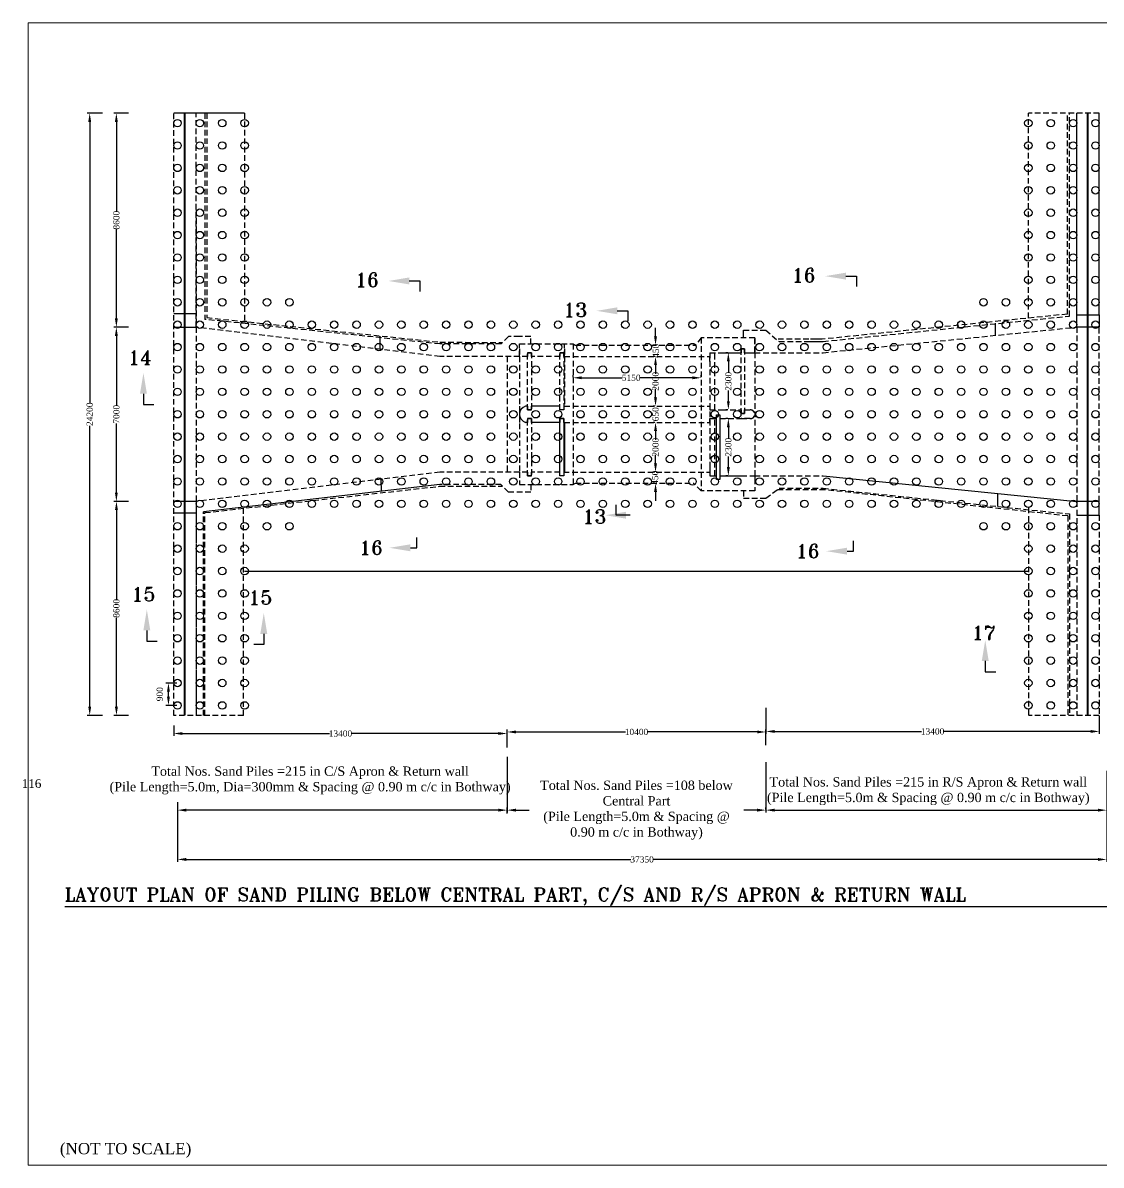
# Model space of a CAD drawing. Extents: x -545075 to 1728153, y -708141 to -305611.
# Drawn here: x 1185159 to 1228502, y -661961 to -616057 of the extents above; entities that cross this region are included whole.
import ezdxf

# ---------------------------------------------------------------- set-up
doc = ezdxf.new("R2010")
doc.units = 0
doc.header["$MEASUREMENT"] = 0
doc.linetypes.add('DASHED', pattern=[0.75, 0.5, -0.25])
doc.layers.get('0').update_dxf_attribs({"linetype": 'CONTINUOUS'})
doc.layers.get('DEFPOINTS').update_dxf_attribs({"linetype": 'CONTINUOUS'})
doc.layers.add('LINE', color=7, linetype='CONTINUOUS')
doc.layers.add('pile', color=217, linetype='CONTINUOUS')
doc.styles.add('BIG', font='ROMANT.SHX')
doc.styles.get("Standard").update_dxf_attribs({"font": 'times.ttf', "height": 250})
doc.dimstyles.new('3', dxfattribs={"dimtxt": 225, "dimasz": 350, "dimexe": 100, "dimexo": 25, "dimgap": 9, "dimtad": 0, "dimdec": 0, "dimzin": 0, "dimdsep": 46, "dimtxsty": 'Standard', "dimcen": 0, "dimclrt": 256, "dimadec": 0, "dimazin": 0, "dimtfac": 1, "dimtdec": 0, "dimtofl": 0, "dimtmove": 2, "dimatfit": 3, "dimfxl": 1, "dimtolj": 1, "dimtzin": 0, "dimarcsym": 0})

# ---------------------------------------------------------------- blocks, each defined once
blk = doc.blocks.new('*D789')
at = {"layer": 'DEFPOINTS', "color": 0, "linetype": 'ByBlock', "lineweight": -2}
for p in [(1210590, -629461), (1210590, -631461), (1210590, -631461)]:
    blk.add_point(p, dxfattribs=at)
at = {"layer": 'LINE', "color": 0, "linetype": 'ByBlock', "lineweight": -2}
for p, q in [((1210565, -629461), (1210490, -629461)), ((1210590, -629811), (1210590, -630094)), ((1210590, -631111), (1210590, -630829)), ((1210565, -631461), (1210490, -631461))]:
    blk.add_line(p, q, dxfattribs=at)
for points in [[(1210531, -629811), (1210648, -629811), (1210590, -629461)], [(1210531, -631111), (1210648, -631111), (1210590, -631461)]]:
    blk.add_solid(points, dxfattribs=at)
at = {"layer": 'LINE', "linetype": 'ByBlock', "lineweight": -2, "insert": (1210590, -630461), "char_height": 250, "attachment_point": 5, "rotation": 90}
blk.add_mtext('\\A1;2000', dxfattribs=at)
blk = doc.blocks.new('*D790')
at = {"layer": 'DEFPOINTS', "color": 0, "linetype": 'ByBlock', "lineweight": -2}
for p in [(1210590, -631461), (1210590, -632111), (1210590, -632111)]:
    blk.add_point(p, dxfattribs=at)
at = {"layer": 'LINE', "color": 0, "linetype": 'ByBlock', "lineweight": -2}
for p, q in [((1210590, -631111), (1210590, -630761)), ((1210565, -631461), (1210490, -631461)), ((1210565, -632111), (1210490, -632111)), ((1210590, -632461), (1210590, -632811))]:
    blk.add_line(p, q, dxfattribs=at)
for points in [[(1210531, -631111), (1210648, -631111), (1210590, -631461)], [(1210531, -632461), (1210648, -632461), (1210590, -632111)]]:
    blk.add_solid(points, dxfattribs=at)
at = {"layer": 'LINE', "linetype": 'ByBlock', "lineweight": -2, "insert": (1210590, -631786), "char_height": 250, "attachment_point": 5, "rotation": 90}
blk.add_mtext('\\A1;650', dxfattribs=at)
blk = doc.blocks.new('*D791')
at = {"layer": 'DEFPOINTS', "color": 0, "linetype": 'ByBlock', "lineweight": -2}
for p in [(1210590, -632111), (1210590, -634111), (1210590, -634111)]:
    blk.add_point(p, dxfattribs=at)
at = {"layer": 'LINE', "color": 0, "linetype": 'ByBlock', "lineweight": -2}
for p, q in [((1210565, -632111), (1210490, -632111)), ((1210590, -632461), (1210590, -632744)), ((1210590, -633761), (1210590, -633479)), ((1210565, -634111), (1210490, -634111))]:
    blk.add_line(p, q, dxfattribs=at)
for points in [[(1210531, -632461), (1210648, -632461), (1210590, -632111)], [(1210531, -633761), (1210648, -633761), (1210590, -634111)]]:
    blk.add_solid(points, dxfattribs=at)
at = {"layer": 'LINE', "linetype": 'ByBlock', "lineweight": -2, "insert": (1210590, -633111), "char_height": 250, "attachment_point": 5, "rotation": 90}
blk.add_mtext('\\A1;2000', dxfattribs=at)
blk = doc.blocks.new('*D792')
at = {"layer": 'DEFPOINTS', "color": 0, "linetype": 'ByBlock', "lineweight": -2}
for p in [(1210590, -634111), (1210590, -634561), (1210590, -634561)]:
    blk.add_point(p, dxfattribs=at)
at = {"layer": 'LINE', "color": 0, "linetype": 'ByBlock', "lineweight": -2}
for p, q in [((1210590, -633761), (1210590, -633411)), ((1210565, -634111), (1210490, -634111)), ((1210565, -634561), (1210490, -634561)), ((1210590, -634911), (1210590, -635261))]:
    blk.add_line(p, q, dxfattribs=at)
for points in [[(1210531, -633761), (1210648, -633761), (1210590, -634111)], [(1210531, -634911), (1210648, -634911), (1210590, -634561)]]:
    blk.add_solid(points, dxfattribs=at)
at = {"layer": 'LINE', "linetype": 'ByBlock', "lineweight": -2, "insert": (1210572, -634336), "char_height": 250, "attachment_point": 5, "rotation": 90}
blk.add_mtext('\\A1;450', dxfattribs=at)
blk = doc.blocks.new('*D793')
at = {"layer": 'DEFPOINTS', "color": 0, "linetype": 'ByBlock', "lineweight": -2}
for p in [(1210590, -629011), (1210590, -629461), (1210590, -629461)]:
    blk.add_point(p, dxfattribs=at)
at = {"layer": 'LINE', "color": 0, "linetype": 'ByBlock', "lineweight": -2}
for p, q in [((1210590, -628661), (1210590, -628311)), ((1210565, -629011), (1210490, -629011)), ((1210565, -629461), (1210490, -629461)), ((1210590, -629811), (1210590, -630161))]:
    blk.add_line(p, q, dxfattribs=at)
for points in [[(1210531, -628661), (1210648, -628661), (1210590, -629011)], [(1210531, -629811), (1210648, -629811), (1210590, -629461)]]:
    blk.add_solid(points, dxfattribs=at)
at = {"layer": 'LINE', "linetype": 'ByBlock', "lineweight": -2, "insert": (1210601, -629236), "char_height": 250, "attachment_point": 5, "rotation": 90}
blk.add_mtext('\\A1;450', dxfattribs=at)
blk = doc.blocks.new('*D794')
at = {"layer": 'DEFPOINTS', "color": 0, "linetype": 'ByBlock', "lineweight": -2}
for p in [(1207275, -630320), (1212425, -630320), (1212425, -630320)]:
    blk.add_point(p, dxfattribs=at)
at = {"layer": 'LINE', "color": 0, "linetype": 'ByBlock', "lineweight": -2}
for p, q in [((1207275, -630295), (1207275, -630220)), ((1212425, -630295), (1212425, -630220)), ((1207625, -630320), (1209248, -630320)), ((1212075, -630320), (1209974, -630320))]:
    blk.add_line(p, q, dxfattribs=at)
for points in [[(1207625, -630262), (1207625, -630379), (1207275, -630320)], [(1212075, -630262), (1212075, -630379), (1212425, -630320)]]:
    blk.add_solid(points, dxfattribs=at)
at = {"layer": 'LINE', "linetype": 'ByBlock', "lineweight": -2, "insert": (1209611, -630320), "char_height": 250, "attachment_point": 5}
blk.add_mtext('\\A1;5150', dxfattribs=at)
blk = doc.blocks.new('*D795')
at = {"layer": 'DEFPOINTS', "color": 0, "linetype": 'ByBlock', "lineweight": -2}
for p in [(1213517, -629311), (1213517, -631611), (1213517, -631611)]:
    blk.add_point(p, dxfattribs=at)
at = {"layer": 'LINE', "color": 0, "linetype": 'ByBlock', "lineweight": -2}
for p, q in [((1213492, -629311), (1213417, -629311)), ((1213517, -629661), (1213517, -630094)), ((1213517, -631261), (1213517, -630829)), ((1213492, -631611), (1213417, -631611))]:
    blk.add_line(p, q, dxfattribs=at)
for points in [[(1213458, -629661), (1213575, -629661), (1213517, -629311)], [(1213458, -631261), (1213575, -631261), (1213517, -631611)]]:
    blk.add_solid(points, dxfattribs=at)
at = {"layer": 'LINE', "linetype": 'ByBlock', "lineweight": -2, "insert": (1213517, -630461), "char_height": 250, "attachment_point": 5, "rotation": 90}
blk.add_mtext('\\A1;2300', dxfattribs=at)
blk = doc.blocks.new('*D796')
at = {"layer": 'DEFPOINTS', "color": 0, "linetype": 'ByBlock', "lineweight": -2}
for p in [(1213517, -631961), (1213517, -634261), (1213517, -634261)]:
    blk.add_point(p, dxfattribs=at)
at = {"layer": 'LINE', "color": 0, "linetype": 'ByBlock', "lineweight": -2}
for p, q in [((1213492, -631961), (1213417, -631961)), ((1213517, -632311), (1213517, -632744)), ((1213517, -633911), (1213517, -633479)), ((1213492, -634261), (1213417, -634261))]:
    blk.add_line(p, q, dxfattribs=at)
for points in [[(1213458, -632311), (1213575, -632311), (1213517, -631961)], [(1213458, -633911), (1213575, -633911), (1213517, -634261)]]:
    blk.add_solid(points, dxfattribs=at)
at = {"layer": 'LINE', "linetype": 'ByBlock', "lineweight": -2, "insert": (1213517, -633111), "char_height": 250, "attachment_point": 5, "rotation": 90}
blk.add_mtext('\\A1;2300', dxfattribs=at)
blk = doc.blocks.new('*D800')
at = {"layer": 'DEFPOINTS', "color": 0, "linetype": 'ByBlock', "lineweight": -2}
for p in [(1228724, -646090), (1191374, -647350), (1228724, -649675)]:
    blk.add_point(p, dxfattribs=at)
at = {"layer": 'LINE', "color": 0, "linetype": 'ByBlock', "lineweight": -2}
for p, q in [((1228724, -646115), (1228724, -649775)), ((1191374, -647375), (1191374, -649775)), ((1191724, -649675), (1209592, -649675)), ((1228374, -649675), (1210505, -649675))]:
    blk.add_line(p, q, dxfattribs=at)
for points in [[(1191724, -649617), (1191724, -649734), (1191374, -649675)], [(1228374, -649617), (1228374, -649734), (1228724, -649675)]]:
    blk.add_solid(points, dxfattribs=at)
at = {"layer": 'LINE', "linetype": 'ByBlock', "lineweight": -2, "insert": (1210049, -649675), "char_height": 250, "attachment_point": 5}
blk.add_mtext('\\A1;37350', dxfattribs=at)
blk = doc.blocks.new('*D801')
at = {"layer": 'DEFPOINTS', "color": 0, "linetype": 'ByBlock', "lineweight": -2}
for p in [(1189435, -619686), (1188918, -628286), (1189435, -628286)]:
    blk.add_point(p, dxfattribs=at)
at = {"layer": 'LINE', "color": 0, "linetype": 'ByBlock', "lineweight": -2}
for p, q in [((1189410, -619686), (1188818, -619686)), ((1188918, -620036), (1188918, -623626)), ((1188918, -627936), (1188918, -624347)), ((1189410, -628286), (1188818, -628286))]:
    blk.add_line(p, q, dxfattribs=at)
for points in [[(1188860, -620036), (1188976, -620036), (1188918, -619686)], [(1188860, -627936), (1188976, -627936), (1188918, -628286)]]:
    blk.add_solid(points, dxfattribs=at)
at = {"layer": 'LINE', "linetype": 'ByBlock', "lineweight": -2, "insert": (1188918, -623986), "char_height": 250, "attachment_point": 5, "rotation": 90}
blk.add_mtext('\\A1;8600', dxfattribs=at)
blk = doc.blocks.new('*D802')
at = {"layer": 'DEFPOINTS', "color": 0, "linetype": 'ByBlock', "lineweight": -2}
for p in [(1189435, -628286), (1188918, -635286), (1189435, -635286)]:
    blk.add_point(p, dxfattribs=at)
at = {"layer": 'LINE', "color": 0, "linetype": 'ByBlock', "lineweight": -2}
for p, q in [((1189410, -628286), (1188818, -628286)), ((1188918, -628636), (1188918, -631421)), ((1188918, -634936), (1188918, -632151)), ((1189410, -635286), (1188818, -635286))]:
    blk.add_line(p, q, dxfattribs=at)
for points in [[(1188860, -628636), (1188976, -628636), (1188918, -628286)], [(1188860, -634936), (1188976, -634936), (1188918, -635286)]]:
    blk.add_solid(points, dxfattribs=at)
at = {"layer": 'LINE', "linetype": 'ByBlock', "lineweight": -2, "insert": (1188918, -631786), "char_height": 250, "attachment_point": 5, "rotation": 90}
blk.add_mtext('\\A1;7000', dxfattribs=at)
blk = doc.blocks.new('*D803')
at = {"layer": 'DEFPOINTS', "color": 0, "linetype": 'ByBlock', "lineweight": -2}
for p in [(1189435, -635286), (1188921, -643886), (1189435, -643886)]:
    blk.add_point(p, dxfattribs=at)
at = {"layer": 'LINE', "color": 0, "linetype": 'ByBlock', "lineweight": -2}
for p, q in [((1189410, -635286), (1188821, -635286)), ((1188921, -635636), (1188921, -639226)), ((1188921, -643536), (1188921, -639947)), ((1189410, -643886), (1188821, -643886))]:
    blk.add_line(p, q, dxfattribs=at)
for points in [[(1188862, -635636), (1188979, -635636), (1188921, -635286)], [(1188862, -643536), (1188979, -643536), (1188921, -643886)]]:
    blk.add_solid(points, dxfattribs=at)
at = {"layer": 'LINE', "linetype": 'ByBlock', "lineweight": -2, "insert": (1188918, -639586), "char_height": 250, "attachment_point": 5, "rotation": 90}
blk.add_mtext('\\A1;8600', dxfattribs=at)
blk = doc.blocks.new('*D804')
at = {"layer": 'DEFPOINTS', "color": 0, "linetype": 'ByBlock', "lineweight": -2}
for p in [(1188380, -619686), (1187847, -643886), (1188383, -643886)]:
    blk.add_point(p, dxfattribs=at)
at = {"layer": 'LINE', "color": 0, "linetype": 'ByBlock', "lineweight": -2}
for p, q in [((1188355, -619686), (1187747, -619686)), ((1187847, -620036), (1187847, -631326)), ((1187847, -643536), (1187847, -632246)), ((1188358, -643886), (1187747, -643886))]:
    blk.add_line(p, q, dxfattribs=at)
for points in [[(1187789, -620036), (1187905, -620036), (1187847, -619686)], [(1187789, -643536), (1187905, -643536), (1187847, -643886)]]:
    blk.add_solid(points, dxfattribs=at)
at = {"layer": 'LINE', "linetype": 'ByBlock', "lineweight": -2, "insert": (1187847, -631786), "char_height": 250, "attachment_point": 5, "rotation": 90}
blk.add_mtext('\\A1;24200', dxfattribs=at)
blk = doc.blocks.new('*D805')
at = {"layer": 'DEFPOINTS', "color": 0, "linetype": 'ByBlock', "lineweight": -2}
for p in [(1215025, -644553), (1204625, -645200), (1215025, -645109)]:
    blk.add_point(p, dxfattribs=at)
at = {"layer": 'LINE', "color": 0, "linetype": 'ByBlock', "lineweight": -2}
for p, q in [((1204625, -645175), (1204625, -644453)), ((1215025, -645084), (1215025, -644453)), ((1204975, -644553), (1209383, -644553)), ((1214675, -644553), (1210267, -644553))]:
    blk.add_line(p, q, dxfattribs=at)
for points in [[(1204975, -644495), (1204975, -644611), (1204625, -644553)], [(1214675, -644495), (1214675, -644611), (1215025, -644553)]]:
    blk.add_solid(points, dxfattribs=at)
at = {"layer": 'LINE', "linetype": 'ByBlock', "lineweight": -2, "insert": (1209825, -644553), "char_height": 250, "attachment_point": 5}
blk.add_mtext('\\A1;10400', dxfattribs=at)
blk = doc.blocks.new('*D806')
at = {"layer": 'DEFPOINTS', "color": 0, "linetype": 'ByBlock', "lineweight": -2}
for p in [(1191225, -644272), (1204625, -644615), (1204625, -644814)]:
    blk.add_point(p, dxfattribs=at)
at = {"layer": 'LINE', "color": 0, "linetype": 'ByBlock', "lineweight": -2}
for p, q in [((1191225, -644297), (1191225, -644715)), ((1191575, -644615), (1197483, -644615)), ((1204275, -644615), (1198367, -644615)), ((1204625, -644789), (1204625, -644515))]:
    blk.add_line(p, q, dxfattribs=at)
for points in [[(1191575, -644557), (1191575, -644673), (1191225, -644615)], [(1204275, -644557), (1204275, -644673), (1204625, -644615)]]:
    blk.add_solid(points, dxfattribs=at)
at = {"layer": 'LINE', "linetype": 'ByBlock', "lineweight": -2, "insert": (1197925, -644615), "char_height": 250, "attachment_point": 5}
blk.add_mtext('\\A1;13400', dxfattribs=at)
blk = doc.blocks.new('*D807')
at = {"layer": 'DEFPOINTS', "color": 0, "linetype": 'ByBlock', "lineweight": -2}
for p in [(1215025, -643560), (1228425, -643886), (1228425, -644532)]:
    blk.add_point(p, dxfattribs=at)
at = {"layer": 'LINE', "color": 0, "linetype": 'ByBlock', "lineweight": -2}
for p, q in [((1215025, -643585), (1215025, -644632)), ((1228425, -643911), (1228425, -644632)), ((1215375, -644532), (1221283, -644532)), ((1228075, -644532), (1222167, -644532))]:
    blk.add_line(p, q, dxfattribs=at)
for points in [[(1215375, -644474), (1215375, -644590), (1215025, -644532)], [(1228075, -644474), (1228075, -644590), (1228425, -644532)]]:
    blk.add_solid(points, dxfattribs=at)
at = {"layer": 'LINE', "linetype": 'ByBlock', "lineweight": -2, "insert": (1221725, -644532), "char_height": 250, "attachment_point": 5}
blk.add_mtext('\\A1;13400', dxfattribs=at)
blk = doc.blocks.new('*D808')
at = {"layer": 'DEFPOINTS', "color": 0, "linetype": 'ByBlock', "lineweight": -2}
for p in [(1191012, -642586), (1191374, -642586), (1191374, -643486)]:
    blk.add_point(p, dxfattribs=at)
at = {"layer": 'pile', "color": 0, "linetype": 'ByBlock', "lineweight": -2}
for p, q in [((1191349, -642586), (1190912, -642586)), ((1191012, -643136), (1191012, -642936)), ((1191349, -643486), (1190912, -643486))]:
    blk.add_line(p, q, dxfattribs=at)
for points in [[(1190954, -642936), (1191070, -642936), (1191012, -642586)], [(1190954, -643136), (1191070, -643136), (1191012, -643486)]]:
    blk.add_solid(points, dxfattribs=at)
at = {"layer": 'pile', "linetype": 'ByBlock', "lineweight": -2, "insert": (1190662, -643036), "char_height": 250, "attachment_point": 5, "rotation": 90}
blk.add_mtext('\\A1;900', dxfattribs=at)

msp = doc.modelspace()

# ---------------------------------------------------------------- linework, layer by layer
at = {"color": 7, "linetype": 'ByBlock', "lineweight": 20}
msp.add_lwpolyline([(1185373.115, -661960.848), (1185373.115, -616056.826), (1250287.894, -616056.826), (1250287.894, -661960.848), (1185373.115, -661960.848)], close=True, dxfattribs=at)
at = {"layer": 'LINE', "color": 0, "linetype": 'DASHED', "ltscale": 450}
for p, q in [((1191224.808, -643886.186), (1191224.808, -619686.186)), ((1192124.808, -628286.186), (1192124.808, -619686.186)), ((1192474.808, -619686.186), (1192474.808, -627972.428)), ((1192549.808, -619686.186), (1192549.808, -627901.489)), ((1194074.808, -619686.186), (1194074.808, -628080.608)), ((1228424.808, -619686.186), (1225574.808, -619686.186)), ((1225574.808, -627918.464), (1225574.808, -619686.186)), ((1227148.808, -627761.34), (1227148.808, -619686.186)), ((1227224.808, -627840.991), (1227224.808, -619686.186)), ((1192124.808, -623570.186), (1192124.808, -643886.186)), ((1192549.808, -627901.489), (1201923.808, -628889.186)), ((1227148.808, -627761.34), (1217293.808, -628768.186)), ((1217324.808, -628861.186), (1227224.808, -627840.991)), ((1201924.808, -629461.186), (1192124.808, -628286.186)), ((1201924.808, -628961.186), (1192474.808, -627972.428)), ((1214124.808, -628411.186), (1215024.808, -628411.186)), ((1215024.808, -628411.186), (1215552.808, -628861.186)), ((1217324.808, -629311.186), (1227524.808, -628286.186)), ((1227524.808, -628286.186), (1227524.808, -635286.186)), ((1228424.808, -635286.186), (1228424.808, -628286.186)), ((1204674.808, -628661.186), (1204381.808, -628961.186)), ((1205124.808, -628661.186), (1204674.808, -628661.186)), ((1205574.808, -628661.186), (1205124.808, -628661.186)), ((1205574.808, -628961.186), (1205574.808, -628661.186)), ((1212424.808, -628711.186), (1212201.808, -629011.186)), ((1212424.808, -628711.186), (1212424.808, -634861.186)), ((1214574.808, -628711.186), (1212424.808, -628711.186)), ((1214574.808, -628711.186), (1214574.808, -629311.186)), ((1214574.808, -629311.186), (1214574.808, -628711.186)), ((1217087.731, -628765.685), (1215438.972, -628764.166)), ((1215552.808, -628861.186), (1217324.808, -628861.186)), ((1216785.808, -628861.186), (1217324.808, -628861.186)), ((1217293.808, -628768.186), (1216825.267, -628767.585)), ((1201923.808, -628889.186), (1204438.452, -628903.189)), ((1204381.808, -628961.186), (1201924.808, -628961.186)), ((1205124.808, -629461.186), (1205124.808, -628961.186)), ((1205124.808, -628961.186), (1207274.808, -628961.186)), ((1205124.808, -629161.186), (1205124.808, -629661.186)), ((1205449.808, -629311.186), (1205449.808, -629461.186)), ((1205599.808, -629461.186), (1205599.808, -629311.186)), ((1206749.808, -629311.186), (1206749.808, -629461.186)), ((1206899.808, -629461.186), (1206899.808, -629311.186)), ((1206924.808, -629461.186), (1206924.808, -628961.186)), ((1206924.808, -629161.186), (1206924.808, -629661.186)), ((1207274.808, -628961.186), (1207274.808, -634611.186)), ((1207359.808, -629011.186), (1212201.808, -629011.186)), ((1212774.808, -629311.186), (1212774.808, -634261.186)), ((1212774.808, -629311.186), (1213249.808, -629311.186)), ((1212968.808, -631611.186), (1212968.808, -629311.186)), ((1214574.808, -629311.186), (1214574.808, -634861.186)), ((1214574.808, -629311.186), (1217324.808, -629311.186)), ((1205124.808, -629461.186), (1201924.808, -629461.186)), ((1204624.808, -629461.186), (1204624.808, -634111.186)), ((1205449.808, -629461.186), (1205124.808, -629461.186)), ((1205124.808, -629461.186), (1205124.808, -634111.186)), ((1206749.808, -629461.186), (1205599.808, -629461.186)), ((1206749.808, -629461.186), (1205599.808, -629461.186)), ((1206924.808, -629461.186), (1206899.808, -629461.186)), ((1206924.808, -629461.186), (1206899.808, -629461.186)), ((1206899.808, -629661.186), (1206899.808, -631461.186)), ((1206924.808, -629461.186), (1212774.808, -629461.186)), ((1206924.808, -629461.186), (1206924.808, -631461.186)), ((1212774.808, -629661.186), (1212774.808, -629511.186)), ((1206924.808, -631461.186), (1212774.808, -631461.186)), ((1212774.808, -631611.186), (1213249.808, -631611.186)), ((1213249.808, -631611.186), (1214037.808, -631611.186)), ((1212968.808, -634261.186), (1212968.808, -631961.186)), ((1213171.808, -631961.186), (1214037.808, -631961.186)), ((1214389.808, -631961.186), (1214037.808, -631961.186)), ((1214037.808, -631961.186), (1214389.808, -631961.186)), ((1206924.808, -632111.186), (1212774.808, -632111.186)), ((1201924.808, -634111.186), (1192124.808, -635286.186)), ((1205124.808, -634111.186), (1201924.808, -634111.186)), ((1205124.808, -634111.186), (1205124.808, -634611.186)), ((1205124.808, -634111.186), (1205124.808, -634611.186)), ((1205449.808, -634111.186), (1205124.808, -634111.186)), ((1205449.808, -634111.186), (1205449.808, -634261.186)), ((1206749.808, -634111.186), (1205599.808, -634111.186)), ((1205599.808, -634261.186), (1205599.808, -634111.186)), ((1206899.808, -634111.186), (1212774.808, -634111.186)), ((1214037.808, -634261.186), (1214574.808, -634261.186)), ((1214574.808, -634261.186), (1217324.808, -634261.186)), ((1192474.808, -635739.04), (1201906.591, -634680.22)), ((1201906.591, -634680.22), (1204444.613, -634680.22)), ((1204375.808, -634611.186), (1201924.808, -634611.186)), ((1204674.808, -634911.186), (1204375.808, -634611.186)), ((1205124.808, -634611.186), (1207274.808, -634611.186)), ((1205124.808, -634611.186), (1205574.808, -634611.186)), ((1205574.808, -634611.186), (1205574.808, -634911.186)), ((1207373.808, -634561.186), (1212121.808, -634561.186)), ((1212424.808, -634861.186), (1212121.808, -634561.186)), ((1215024.808, -635161.186), (1215552.808, -634761.186)), ((1217406.889, -634820.593), (1215474.391, -634820.593)), ((1215552.808, -634761.186), (1217324.808, -634761.186)), ((1217324.808, -634761.186), (1227224.808, -635791.721)), ((1227157.808, -635872.797), (1217406.889, -634820.593)), ((1192124.808, -635286.186), (1192124.808, -643886.186)), ((1205574.808, -634911.186), (1204674.808, -634911.186)), ((1214574.808, -634861.186), (1212424.808, -634861.186)), ((1214124.808, -634861.186), (1214124.808, -635161.186)), ((1214124.808, -635161.186), (1215024.808, -635161.186)), ((1227524.808, -635286.186), (1227524.808, -643886.186)), ((1192424.808, -643886.186), (1192424.808, -635705.89)), ((1192474.808, -643886.186), (1192474.808, -635739.04)), ((1194024.808, -643886.186), (1194024.808, -635448.312)), ((1225574.808, -635541.665), (1225574.808, -643886.186)), ((1227157.808, -635872.797), (1227157.808, -643886.186)), ((1227224.808, -635791.721), (1227224.808, -643886.186)), ((1228424.808, -635837.186), (1228424.808, -643886.186)), ((1194024.808, -643886.186), (1191224.808, -643886.186)), ((1228424.808, -643886.186), (1225574.808, -643886.186))]:
    msp.add_line(p, q, dxfattribs=at)
at = {"layer": 'LINE', "color": 0, "linetype": 'ByBlock', "lineweight": -2}
for p, q in [((1194074.808, -619686.186), (1191224.808, -619686.186)), ((1227524.808, -628286.186), (1227524.808, -619686.186)), ((1228424.808, -627790.186), (1228424.808, -619686.186)), ((1192124.808, -627747.186), (1191224.808, -627747.186)), ((1227524.808, -627790.186), (1228424.808, -627790.186)), ((1228424.808, -627790.186), (1228424.808, -628286.186)), ((1191224.808, -628286.186), (1192124.808, -628286.186)), ((1214124.808, -628711.186), (1214124.808, -628411.186)), ((1224251.404, -628598.755), (1224251.766, -628123.908)), ((1228424.808, -628286.186), (1227524.808, -628286.186)), ((1199521.272, -629160.829), (1199515.304, -628646.433)), ((1205599.808, -629311.186), (1205449.808, -629311.186)), ((1206899.808, -629311.186), (1206749.808, -629311.186)), ((1207274.808, -628961.186), (1207359.808, -629011.186)), ((1213249.808, -629311.186), (1214037.808, -629311.186)), ((1214162.808, -629161.186), (1214037.808, -629161.186)), ((1214037.808, -629161.186), (1214037.808, -629311.186)), ((1214162.808, -629311.186), (1214162.808, -629161.186)), ((1214162.808, -629311.186), (1214574.808, -629311.186)), ((1205124.808, -631461.186), (1205124.808, -632111.186)), ((1205449.808, -631461.186), (1205363.808, -631461.186)), ((1205449.808, -631461.186), (1205449.808, -631611.186)), ((1205449.808, -631611.186), (1205599.808, -631611.186)), ((1206749.808, -631461.186), (1205599.808, -631461.186)), ((1205599.808, -631611.186), (1205599.808, -631461.186)), ((1206749.808, -631611.186), (1206749.808, -631461.186)), ((1206899.808, -631611.186), (1206749.808, -631611.186)), ((1206924.808, -631461.186), (1206899.808, -631461.186)), ((1206899.808, -631461.186), (1206899.808, -631611.186)), ((1212774.808, -631461.186), (1212774.808, -631611.186)), ((1214037.808, -631611.186), (1214037.808, -631761.186)), ((1214162.808, -631761.186), (1214162.808, -631611.186)), ((1214162.808, -631611.186), (1214389.808, -631611.186)), ((1205599.808, -631961.186), (1205449.808, -631961.186)), ((1205449.808, -631961.186), (1205449.808, -632111.186)), ((1205599.808, -632111.186), (1205599.808, -631961.186)), ((1206899.808, -631961.186), (1206749.808, -631961.186)), ((1206749.808, -631961.186), (1206749.808, -632111.186)), ((1206899.808, -632111.186), (1206899.808, -631961.186)), ((1212774.808, -632111.186), (1212774.808, -631961.186)), ((1212774.808, -631961.186), (1213046.808, -631961.186)), ((1214037.808, -631761.186), (1214162.808, -631761.186)), ((1205449.808, -632111.186), (1205363.808, -632111.186)), ((1206749.808, -632111.186), (1205599.808, -632111.186)), ((1206924.808, -632111.186), (1206899.808, -632111.186)), ((1206899.808, -632111.186), (1206899.808, -633911.186)), ((1206924.808, -632111.186), (1206924.808, -634111.186)), ((1212774.808, -633911.186), (1212774.808, -634261.186)), ((1205449.808, -634261.186), (1205599.808, -634261.186)), ((1206749.808, -634261.186), (1206749.808, -634111.186)), ((1206899.808, -634261.186), (1206749.808, -634261.186)), ((1206899.808, -634111.186), (1206899.808, -634261.186)), ((1212774.808, -634261.186), (1213046.808, -634261.186)), ((1213171.808, -634261.186), (1214037.808, -634261.186)), ((1214574.808, -634061.186), (1214574.808, -634411.186)), ((1214574.808, -634061.186), (1214574.808, -634411.186)), ((1217324.808, -634261.186), (1227524.808, -635286.186)), ((1201924.808, -634611.186), (1192424.808, -635705.89)), ((1199575.702, -634881.878), (1199565.014, -634394.12)), ((1207274.808, -634611.186), (1207373.808, -634561.186)), ((1191224.808, -635284.186), (1192124.808, -635284.186)), ((1224345.654, -635492.017), (1224348.747, -634967.023)), ((1228424.808, -635286.186), (1227524.808, -635286.186)), ((1228424.808, -635837.186), (1228424.808, -635286.186)), ((1192124.808, -635754.186), (1191224.808, -635754.186)), ((1227524.808, -635837.186), (1228424.808, -635837.186))]:
    msp.add_line(p, q, dxfattribs=at)
at = {"layer": 'LINE'}
for p, q in [((1204624.808, -645559), (1204624.808, -647794.772)), ((1215024.808, -645773), (1215024.808, -647794.772)), ((1191373.808, -647375.186), (1191373.808, -647794.772)), ((1204274.808, -647694.772), (1191723.808, -647694.772)), ((1204624.808, -647829.306), (1204624.808, -647593.966)), ((1204974.808, -647693.966), (1205512.275, -647693.966)), ((1214674.808, -647693.966), (1214137.341, -647693.966)), ((1215024.808, -647668.966), (1215024.808, -647593.966)), ((1215374.808, -647694.772), (1228373.808, -647694.772)), ((1186841.675, -651561.953), (1228773, -651561.953))]:
    msp.add_line(p, q, dxfattribs=at)
at = {"layer": 'LINE', "color": 0, "linetype": 'DASHED', "ltscale": 450, "const_width": 85}
for points in [[(1191662.808, -619686.186), (1191662.808, -643886.186)], [(1227962.808, -619686.186), (1227962.808, -643886.186)]]:
    msp.add_lwpolyline(points, dxfattribs=at)
at = {"layer": 'LINE'}
for points in [[(1200688.483, -626429.095), (1200879.096, -626429.095)], [(1200860.196, -626429.095), (1201120.521, -626429.095), (1201120.521, -626848.992)], [(1218241.338, -626236.095), (1218431.95, -626236.095)], [(1218413.051, -626236.095), (1218673.376, -626236.095), (1218673.376, -626655.992)], [(1209050.77, -627629.289), (1209241.383, -627629.289)], [(1209222.483, -627629.289), (1209482.808, -627629.289), (1209482.808, -628049.186)], [(1190005.911, -630963.148), (1190005.911, -631153.76)], [(1190005.911, -631134.861), (1190005.911, -631395.186), (1190425.808, -631395.186)], [(1209575.483, -635843.276), (1209001.808, -635843.276), (1209001.808, -635423.379)], [(1200735.483, -637152.083), (1200995.808, -637152.083), (1200995.808, -636732.186)], [(1218288.338, -637287.083), (1218548.663, -637287.083), (1218548.663, -636867.186)], [(1190141.911, -640474.148), (1190141.911, -640664.76)], [(1190141.911, -640645.861), (1190141.911, -640906.186), (1190561.808, -640906.186)], [(1194842.822, -640781.861), (1194842.822, -641042.186), (1194440.808, -641042.186)], [(1194842.822, -640610.148), (1194842.822, -640800.76)], [(1223841.911, -641701.148), (1223841.911, -641891.76)], [(1223841.911, -641872.861), (1223841.911, -642133.186), (1224261.808, -642133.186)]]:
    msp.add_lwpolyline(points, dxfattribs=at)
at = {"layer": 'LINE', "color": 0, "linetype": 'DASHED', "ltscale": 450}
for points in [[(1205449.808, -629311.186), (1205599.808, -629311.186), (1205599.808, -631611.186), (1205449.808, -631611.186)], [(1206749.808, -629311.186), (1206899.808, -629311.186), (1206899.808, -631611.186), (1206749.808, -631611.186)], [(1214037.808, -629161.186), (1214162.808, -629161.186), (1214162.808, -631761.186), (1214037.808, -631761.186)], [(1205449.808, -631961.186), (1205599.808, -631961.186), (1205599.808, -634261.186), (1205449.808, -634261.186)]]:
    msp.add_lwpolyline(points, close=True, dxfattribs=at)
at = {"layer": 'LINE', "color": 0, "linetype": 'ByBlock', "lineweight": -2}
for points in [[(1206749.808, -631961.186), (1206899.808, -631961.186), (1206899.808, -634261.186), (1206749.808, -634261.186)], [(1213046.808, -631811.186), (1213171.808, -631811.186), (1213171.808, -634411.186), (1213046.808, -634411.186)]]:
    msp.add_lwpolyline(points, close=True, dxfattribs=at)
msp.add_arc((1205463.867, -631786.186), 340.054, 107.1121622, 252.8878378, dxfattribs=at)
at = {"layer": 'LINE', "color": 0, "linetype": 'DASHED', "ltscale": 450}
msp.add_arc((1214399.538, -631786.186), 175.27, 266.8177195, 93.1822805, dxfattribs=at)
at = {"layer": 'LINE'}
for points in [[(1218241.338, -626096.945), (1218241.338, -626375.245), (1217406.438, -626236.095)], [(1200688.483, -626289.945), (1200688.483, -626568.245), (1199853.583, -626429.095)], [(1209050.77, -627490.139), (1209050.77, -627768.439), (1208223.87, -627629.289)], [(1189866.761, -630963.148), (1190145.061, -630963.148), (1190005.911, -630128.248)], [(1209403.77, -635982.426), (1209403.77, -635704.126), (1208576.87, -635843.276)], [(1200735.483, -637291.233), (1200735.483, -637012.933), (1199900.583, -637152.083)], [(1218288.338, -637426.233), (1218288.338, -637147.933), (1217453.438, -637287.083)], [(1190002.761, -640474.148), (1190281.061, -640474.148), (1190141.911, -639639.248)], [(1194703.672, -640610.148), (1194981.972, -640610.148), (1194842.822, -639775.248)], [(1223702.761, -641701.148), (1223981.061, -641701.148), (1223841.911, -640866.248)], [(1191723.808, -647636.439), (1191723.808, -647753.106), (1191373.808, -647694.772)], [(1204274.808, -647636.439), (1204274.808, -647753.106), (1204624.808, -647694.772)], [(1204974.808, -647635.633), (1204974.808, -647752.299), (1204624.808, -647693.966)], [(1214674.808, -647635.633), (1214674.808, -647752.299), (1215024.808, -647693.966)], [(1215374.808, -647636.439), (1215374.808, -647753.106), (1215024.808, -647694.772)], [(1228373.808, -647636.439), (1228373.808, -647753.106), (1228723.808, -647694.772)]]:
    msp.add_solid(points, dxfattribs=at)
at = {"layer": 'pile', "color": 0, "linetype": 'ByBlock', "lineweight": -2}
msp.add_line((1194073.808, -638086.186), (1225574.808, -638086.186), dxfattribs=at)
at = {"layer": 'pile', "linetype": 'ByBlock', "lineweight": -2}
for centre in [(1191373.808, -620086.186), (1192273.808, -620086.186), (1193173.808, -620086.186), (1194073.808, -620086.186), (1225574.808, -620086.186), (1226474.808, -620086.186), (1227374.808, -620086.186), (1228274.808, -620086.186), (1191373.808, -620986.186), (1192273.808, -620986.186), (1193173.808, -620986.186), (1194073.808, -620986.186), (1225574.808, -620986.186), (1226474.808, -620986.186), (1227374.808, -620986.186), (1228274.808, -620986.186), (1191373.808, -621886.186), (1192273.808, -621886.186), (1193173.808, -621886.186), (1194073.808, -621886.186), (1225574.808, -621886.186), (1226474.808, -621886.186), (1227374.808, -621886.186), (1228274.808, -621886.186), (1191373.808, -622786.186), (1192273.808, -622786.186), (1193173.808, -622786.186), (1194073.808, -622786.186), (1225574.808, -622786.186), (1226474.808, -622786.186), (1227374.808, -622786.186), (1228274.808, -622786.186), (1191373.808, -623686.186), (1192273.808, -623686.186), (1193173.808, -623686.186), (1194073.808, -623686.186), (1225574.808, -623686.186), (1226474.808, -623686.186), (1227374.808, -623686.186), (1228274.808, -623686.186), (1191373.808, -624586.186), (1192273.808, -624586.186), (1193173.808, -624586.186), (1194073.808, -624586.186), (1225574.808, -624586.186), (1226474.808, -624586.186), (1227374.808, -624586.186), (1228274.808, -624586.186), (1191373.808, -625486.186), (1192273.808, -625486.186), (1193173.808, -625486.186), (1194073.808, -625486.186), (1225574.808, -625486.186), (1226474.808, -625486.186), (1227374.808, -625486.186), (1228274.808, -625486.186), (1191373.808, -626386.186), (1192273.808, -626386.186), (1193173.808, -626386.186), (1194073.808, -626386.186), (1225574.808, -626386.186), (1226474.808, -626386.186), (1227374.808, -626386.186), (1228274.808, -626386.186), (1191373.808, -627286.186), (1192273.808, -627286.186), (1193173.808, -627286.186), (1194073.808, -627286.186), (1194973.808, -627286.186), (1195873.808, -627286.186), (1223773.808, -627286.186), (1224673.808, -627286.186), (1225573.808, -627286.186), (1225574.808, -627286.186), (1226474.808, -627286.186), (1227374.808, -627286.186), (1228274.808, -627286.186), (1191373.808, -628186.186), (1192273.808, -628186.186), (1193173.808, -628186.186), (1194073.808, -628186.186), (1194973.808, -628186.186), (1195873.808, -628186.186), (1196773.808, -628186.186), (1197673.808, -628186.186), (1198573.808, -628186.186), (1199473.808, -628186.186), (1200373.808, -628186.186), (1201273.808, -628186.186), (1202173.808, -628186.186), (1203073.808, -628186.186), (1203973.808, -628186.186), (1204873.808, -628186.186), (1205773.808, -628186.186), (1206673.808, -628186.186), (1207573.808, -628186.186), (1208473.808, -628186.186), (1209373.808, -628186.186), (1210273.808, -628186.186), (1211173.808, -628186.186), (1212073.808, -628186.186), (1212973.808, -628186.186), (1213873.808, -628186.186), (1214773.808, -628186.186), (1215673.808, -628186.186), (1216573.808, -628186.186), (1217473.808, -628186.186), (1218373.808, -628186.186), (1219273.808, -628186.186), (1220173.808, -628186.186), (1221073.808, -628186.186), (1221973.808, -628186.186), (1222873.808, -628186.186), (1223773.808, -628186.186), (1224673.808, -628186.186), (1225573.808, -628186.186), (1225574.808, -628186.186), (1226474.808, -628186.186), (1227374.808, -628186.186), (1228274.808, -628186.186), (1191373.808, -629086.186), (1192273.808, -629086.186), (1193173.808, -629086.186), (1194073.808, -629086.186), (1194973.808, -629086.186), (1195873.808, -629086.186), (1196773.808, -629086.186), (1197673.808, -629086.186), (1198573.808, -629086.186), (1199473.808, -629086.186), (1200373.808, -629086.186), (1201273.808, -629086.186), (1202173.808, -629086.186), (1203073.808, -629086.186), (1203973.808, -629086.186), (1204873.808, -629086.186), (1205773.808, -629086.186), (1206673.808, -629086.186), (1207573.808, -629086.186), (1208473.808, -629086.186), (1209373.808, -629086.186), (1210273.808, -629086.186), (1211173.808, -629086.186), (1212073.808, -629086.186), (1212973.808, -629086.186), (1213873.808, -629086.186), (1214773.808, -629086.186), (1215673.808, -629086.186), (1216573.808, -629086.186), (1217473.808, -629086.186), (1218373.808, -629086.186), (1219273.808, -629086.186), (1220173.808, -629086.186), (1221073.808, -629086.186), (1221973.808, -629086.186), (1222873.808, -629086.186), (1223773.808, -629086.186), (1224673.808, -629086.186), (1225573.808, -629086.186), (1225574.808, -629086.186), (1226474.808, -629086.186), (1227374.808, -629086.186), (1228274.808, -629086.186), (1191373.808, -629986.186), (1192273.808, -629986.186), (1193173.808, -629986.186), (1194073.808, -629986.186), (1194973.808, -629986.186), (1195873.808, -629986.186), (1196773.808, -629986.186), (1197673.808, -629986.186), (1198573.808, -629986.186), (1199473.808, -629986.186), (1200373.808, -629986.186), (1201273.808, -629986.186), (1202173.808, -629986.186), (1203073.808, -629986.186), (1203973.808, -629986.186), (1204873.808, -629986.186), (1205773.808, -629986.186), (1206673.808, -629986.186), (1207573.808, -629986.186), (1208473.808, -629986.186), (1209373.808, -629986.186), (1210273.808, -629986.186), (1211173.808, -629986.186), (1212073.808, -629986.186), (1212973.808, -629986.186), (1213873.808, -629986.186), (1214773.808, -629986.186), (1215673.808, -629986.186), (1216573.808, -629986.186), (1217473.808, -629986.186), (1218373.808, -629986.186), (1219273.808, -629986.186), (1220173.808, -629986.186), (1221073.808, -629986.186), (1221973.808, -629986.186), (1222873.808, -629986.186), (1223773.808, -629986.186), (1224673.808, -629986.186), (1225573.808, -629986.186), (1225574.808, -629986.186), (1226474.808, -629986.186), (1227374.808, -629986.186), (1228274.808, -629986.186), (1191373.808, -630886.186), (1192273.808, -630886.186), (1193173.808, -630886.186), (1194073.808, -630886.186), (1194973.808, -630886.186), (1195873.808, -630886.186), (1196773.808, -630886.186), (1197673.808, -630886.186), (1198573.808, -630886.186), (1199473.808, -630886.186), (1200373.808, -630886.186), (1201273.808, -630886.186), (1202173.808, -630886.186), (1203073.808, -630886.186), (1203973.808, -630886.186), (1204873.808, -630886.186), (1205773.808, -630886.186), (1206673.808, -630886.186), (1207573.808, -630886.186), (1208473.808, -630886.186), (1209373.808, -630886.186), (1210273.808, -630886.186), (1211173.808, -630886.186), (1212073.808, -630886.186), (1212973.808, -630886.186), (1213873.808, -630886.186), (1214773.808, -630886.186), (1215673.808, -630886.186), (1216573.808, -630886.186), (1217473.808, -630886.186), (1218373.808, -630886.186), (1219273.808, -630886.186), (1220173.808, -630886.186), (1221073.808, -630886.186), (1221973.808, -630886.186), (1222873.808, -630886.186), (1223773.808, -630886.186), (1224673.808, -630886.186), (1225573.808, -630886.186), (1225574.808, -630886.186), (1226474.808, -630886.186), (1227374.808, -630886.186), (1228274.808, -630886.186), (1191373.808, -631786.186), (1192273.808, -631786.186), (1193173.808, -631786.186), (1194073.808, -631786.186), (1194973.808, -631786.186), (1195873.808, -631786.186), (1196773.808, -631786.186), (1197673.808, -631786.186), (1198573.808, -631786.186), (1199473.808, -631786.186), (1200373.808, -631786.186), (1201273.808, -631786.186), (1202173.808, -631786.186), (1203073.808, -631786.186), (1203973.808, -631786.186), (1204873.808, -631786.186), (1205773.808, -631786.186), (1206673.808, -631786.186), (1207573.808, -631786.186), (1208473.808, -631786.186), (1209373.808, -631786.186), (1210273.808, -631786.186), (1211173.808, -631786.186), (1212073.808, -631786.186), (1212973.808, -631786.186), (1213873.808, -631786.186), (1214773.808, -631786.186), (1215673.808, -631786.186), (1216573.808, -631786.186), (1217473.808, -631786.186), (1218373.808, -631786.186), (1219273.808, -631786.186), (1220173.808, -631786.186), (1221073.808, -631786.186), (1221973.808, -631786.186), (1222873.808, -631786.186), (1223773.808, -631786.186), (1224673.808, -631786.186), (1225573.808, -631786.186), (1225574.808, -631786.186), (1226474.808, -631786.186), (1227374.808, -631786.186), (1228274.808, -631786.186), (1191373.808, -632686.186), (1192273.808, -632686.186), (1193173.808, -632686.186), (1194073.808, -632686.186), (1194973.808, -632686.186), (1195873.808, -632686.186), (1196773.808, -632686.186), (1197673.808, -632686.186), (1198573.808, -632686.186), (1199473.808, -632686.186), (1200373.808, -632686.186), (1201273.808, -632686.186), (1202173.808, -632686.186), (1203073.808, -632686.186), (1203973.808, -632686.186), (1204873.808, -632686.186), (1205773.808, -632686.186), (1206673.808, -632686.186), (1207573.808, -632686.186), (1208473.808, -632686.186), (1209373.808, -632686.186), (1210273.808, -632686.186), (1211173.808, -632686.186), (1212073.808, -632686.186), (1212973.808, -632686.186), (1213873.808, -632686.186), (1214773.808, -632686.186), (1215673.808, -632686.186), (1216573.808, -632686.186), (1217473.808, -632686.186), (1218373.808, -632686.186), (1219273.808, -632686.186), (1220173.808, -632686.186), (1221073.808, -632686.186), (1221973.808, -632686.186), (1222873.808, -632686.186), (1223773.808, -632686.186), (1224673.808, -632686.186), (1225573.808, -632686.186), (1225574.808, -632686.186), (1226474.808, -632686.186), (1227374.808, -632686.186), (1228274.808, -632686.186), (1191373.808, -633586.186), (1192273.808, -633586.186), (1193173.808, -633586.186), (1194073.808, -633586.186), (1194973.808, -633586.186), (1195873.808, -633586.186), (1196773.808, -633586.186), (1197673.808, -633586.186), (1198573.808, -633586.186), (1199473.808, -633586.186), (1200373.808, -633586.186), (1201273.808, -633586.186), (1202173.808, -633586.186), (1203073.808, -633586.186), (1203973.808, -633586.186), (1204873.808, -633586.186), (1205773.808, -633586.186), (1206673.808, -633586.186), (1207573.808, -633586.186), (1208473.808, -633586.186), (1209373.808, -633586.186), (1210273.808, -633586.186), (1211173.808, -633586.186), (1212073.808, -633586.186), (1212973.808, -633586.186), (1213873.808, -633586.186), (1214773.808, -633586.186), (1215673.808, -633586.186), (1216573.808, -633586.186), (1217473.808, -633586.186), (1218373.808, -633586.186), (1219273.808, -633586.186), (1220173.808, -633586.186), (1221073.808, -633586.186), (1221973.808, -633586.186), (1222873.808, -633586.186), (1223773.808, -633586.186), (1224673.808, -633586.186), (1225573.808, -633586.186), (1225574.808, -633586.186), (1226474.808, -633586.186), (1227374.808, -633586.186), (1228274.808, -633586.186), (1191373.808, -634486.186), (1192273.808, -634486.186), (1193173.808, -634486.186), (1194073.808, -634486.186), (1194973.808, -634486.186), (1195873.808, -634486.186), (1196773.808, -634486.186), (1197673.808, -634486.186), (1198573.808, -634486.186), (1199473.808, -634486.186), (1200373.808, -634486.186), (1201273.808, -634486.186), (1202173.808, -634486.186), (1203073.808, -634486.186), (1203973.808, -634486.186), (1204873.808, -634486.186), (1205773.808, -634486.186), (1206673.808, -634486.186), (1207573.808, -634486.186), (1208473.808, -634486.186), (1209373.808, -634486.186), (1210273.808, -634486.186), (1211173.808, -634486.186), (1212073.808, -634486.186), (1212973.808, -634486.186), (1213873.808, -634486.186), (1214773.808, -634486.186), (1215673.808, -634486.186), (1216573.808, -634486.186), (1217473.808, -634486.186), (1218373.808, -634486.186), (1219273.808, -634486.186), (1220173.808, -634486.186), (1221073.808, -634486.186), (1221973.808, -634486.186), (1222873.808, -634486.186), (1223773.808, -634486.186), (1224673.808, -634486.186), (1225573.808, -634486.186), (1225574.808, -634486.186), (1226474.808, -634486.186), (1227374.808, -634486.186), (1228274.808, -634486.186), (1191373.808, -635386.186), (1192273.808, -635386.186), (1193173.808, -635386.186), (1194073.808, -635386.186), (1194973.808, -635386.186), (1195873.808, -635386.186), (1196773.808, -635386.186), (1197673.808, -635386.186), (1198573.808, -635386.186), (1199473.808, -635386.186), (1200373.808, -635386.186), (1201273.808, -635386.186), (1202173.808, -635386.186), (1203073.808, -635386.186), (1203973.808, -635386.186), (1204873.808, -635386.186), (1205773.808, -635386.186), (1206673.808, -635386.186), (1207573.808, -635386.186), (1208473.808, -635386.186), (1209373.808, -635386.186), (1210273.808, -635386.186), (1211173.808, -635386.186), (1212073.808, -635386.186), (1212973.808, -635386.186), (1213873.808, -635386.186), (1214773.808, -635386.186), (1215673.808, -635386.186), (1216573.808, -635386.186), (1217473.808, -635386.186), (1218373.808, -635386.186), (1219273.808, -635386.186), (1220173.808, -635386.186), (1221073.808, -635386.186), (1221973.808, -635386.186), (1222873.808, -635386.186), (1223773.808, -635386.186), (1224673.808, -635386.186), (1224674.808, -635386.186), (1225573.808, -635386.186), (1225574.808, -635386.186), (1226474.808, -635386.186), (1227374.808, -635386.186), (1228274.808, -635386.186), (1191373.808, -636286.186), (1192273.808, -636286.186), (1193173.808, -636286.186), (1194073.808, -636286.186), (1194973.808, -636286.186), (1195873.808, -636286.186), (1223773.808, -636286.186), (1224673.808, -636286.186), (1225573.808, -636286.186), (1225574.808, -636286.186), (1226474.808, -636286.186), (1227374.808, -636286.186), (1228274.808, -636286.186), (1191373.808, -637186.186), (1192273.808, -637186.186), (1193173.808, -637186.186), (1194073.808, -637186.186), (1225574.808, -637186.186), (1226474.808, -637186.186), (1227374.808, -637186.186), (1228274.808, -637186.186), (1191373.808, -638086.186), (1192273.808, -638086.186), (1193173.808, -638086.186), (1194073.808, -638086.186), (1225574.808, -638086.186), (1226474.808, -638086.186), (1227374.808, -638086.186), (1228274.808, -638086.186), (1191373.808, -638986.186), (1192273.808, -638986.186), (1193173.808, -638986.186), (1194073.808, -638986.186), (1225574.808, -638986.186), (1226474.808, -638986.186), (1227374.808, -638986.186), (1228274.808, -638986.186), (1191373.808, -639886.186), (1192273.808, -639886.186), (1193173.808, -639886.186), (1194073.808, -639886.186), (1225574.808, -639886.186), (1226474.808, -639886.186), (1227374.808, -639886.186), (1228274.808, -639886.186), (1191373.808, -640786.186), (1192273.808, -640786.186), (1193173.808, -640786.186), (1194073.808, -640786.186), (1225574.808, -640786.186), (1226474.808, -640786.186), (1227374.808, -640786.186), (1228274.808, -640786.186), (1191373.808, -641686.186), (1192273.808, -641686.186), (1193173.808, -641686.186), (1194073.808, -641686.186), (1225574.808, -641686.186), (1226474.808, -641686.186), (1227374.808, -641686.186), (1228274.808, -641686.186), (1191373.808, -642586.186), (1192273.808, -642586.186), (1193173.808, -642586.186), (1194073.808, -642586.186), (1225574.808, -642586.186), (1226474.808, -642586.186), (1227374.808, -642586.186), (1228274.808, -642586.186), (1191373.808, -643486.186), (1192273.808, -643486.186), (1193173.808, -643486.186), (1194073.808, -643486.186), (1225574.808, -643486.186), (1226474.808, -643486.186), (1227374.808, -643486.186), (1228274.808, -643486.186)]:
    msp.add_circle(centre, 150, dxfattribs=at)

# ---------------------------------------------------------------- texts
at = {"color": 0, "linetype": 'Continuous', "lineweight": -2}
msp.add_text('(NOT TO SCALE)', height=452.97344, dxfattribs=at).set_placement((1186648.329, -661522.066))
at = {"layer": 'LINE', "style": 'BIG'}
for s, height, p in [('16', 556.6, (1198517.162, -626664.221)), ('16', 556.6, (1216070.017, -626471.221)), ('13', 556.6, (1206887.449, -627864.415)), ('14', 556.6, (1189390.359, -629783.458)), ('13', 556.6, (1207656.622, -636172.153)), ('16', 556.6, (1198680.145, -637426.425)), ('16', 556.6, (1216233, -637561.425)), ('15', 556.6, (1189526.359, -639294.458)), ('15', 556.6, (1194227.27, -639430.458)), ('17', 556.6, (1223304.98, -640842.977)), ('LAYOUT PLAN OF SAND PILING BELOW CENTRAL PART, C/S AND R/S APRON & RETURN WALL', 540, (1186842.448, -651352.209))]:
    msp.add_text(s, height=height, dxfattribs=at).set_placement(p)
at = {"layer": 'LINE', "char_height": 375, "attachment_point": 5}
for s, insert in [('\\A1;\\PTotal Nos. Sand Piles =215 in C/S Apron & Return wall\\P(Pile Length=5.0m, Dia=300mm & Spacing @ 0.90 m c/c in Bothway)', (1196705.247, -646189.188)), ('\\A1;\\PTotal Nos. Sand Piles =215 in R/S Apron & Return wall\\P(Pile Length=5.0m & Spacing @ 0.90 m c/c in Bothway)', (1221554.11, -646620.113))]:
    msp.add_mtext(s, dxfattribs=dict(at, insert=insert))
at = {"layer": 'LINE', "color": 0, "linetype": 'ByBlock', "insert": (1185509, -646806), "char_height": 350, "width": 31814.62633, "attachment_point": 8, "style": 'BIG'}
msp.add_mtext('{\\fTimes New Roman|b0|i0|c0|p18;116}', dxfattribs=at)
at = {"layer": 'LINE', "insert": (1209824.808, -647693.966), "char_height": 375, "width": 8461.02941, "attachment_point": 5}
msp.add_mtext('\\A1;Total Nos. Sand Piles =108 below Central Part\\P(Pile Length=5.0m & Spacing @ 0.90 m c/c in Bothway)', dxfattribs=at)

# ---------------------------------------------------------------- dimensions: what is measured, and where the dimension line sits
at = {"layer": 'LINE', "color": 0, "linetype": 'ByBlock', "lineweight": -2}
for base, p1, p2, picture, middle in [((1187846.966, -643886.186), (1188379.966, -619686.186), (1188382.83, -643886.186), '*D804', (1187846.966, -631786.186)), ((1188917.966, -628286.186), (1189434.887, -619686.186), (1189434.887, -628286.186), '*D801', (1188917.966, -623986.186)), ((1188917.966, -635286.186), (1189434.887, -628286.186), (1189434.887, -635286.186), '*D802', (1188917.966, -631786.186)), ((1213516.808, -631611.186), (1213516.808, -629311.186), (1213516.808, -631611.186), '*D795', (1213516.808, -630461.186)), ((1210589.808, -631461.186), (1210589.808, -629461.186), (1210589.808, -631461.186), '*D789', (1210589.808, -630461.186)), ((1210589.808, -632111.186), (1210589.808, -631461.186), (1210589.808, -632111.186), '*D790', (1210589.808, -631786.186)), ((1213516.808, -634261.186), (1213516.808, -631961.186), (1213516.808, -634261.186), '*D796', (1213516.808, -633111.186)), ((1210589.808, -634111.186), (1210589.808, -632111.186), (1210589.808, -634111.186), '*D791', (1210589.808, -633111.186))]:
    dim = msp.add_linear_dim(base=base, p1=p1, p2=p2, angle=90, dimstyle='3', dxfattribs=at)
    dim.commit()
    dim.dimension.update_dxf_attribs({"geometry": picture, "text_midpoint": middle})
for base, p1, p2, picture, middle in [((1210589.808, -629461.186), (1210589.808, -629011.186), (1210589.808, -629461.186), '*D793', (1210600.808, -629236.186)), ((1210589.808, -634561.186), (1210589.808, -634111.186), (1210589.808, -634561.186), '*D792', (1210571.808, -634336.186))]:
    dim = msp.add_linear_dim(base=base, p1=p1, p2=p2, angle=90, dimstyle='3', dxfattribs=at)
    dim.commit()
    dim.dimension.update_dxf_attribs({"geometry": picture, "text_midpoint": middle, "dimtype": 160})
dim = msp.add_linear_dim(base=(1212424.808, -630320.186), p1=(1207274.808, -630320.186), p2=(1212424.808, -630320.186), dimstyle='3', dxfattribs=at)
dim.commit()
dim.dimension.update_dxf_attribs({"geometry": '*D794', "text_midpoint": (1209610.808, -630320.186), "dimtype": 160})
dim = msp.add_linear_dim(base=(1188920.83, -643886.186), p1=(1189434.887, -635286.186), p2=(1189434.887, -643886.186), angle=270, dimstyle='3', override={"dimtxt": 33350}, dxfattribs=at)
dim.commit()
dim.dimension.update_dxf_attribs({"geometry": '*D803', "text_midpoint": (1188917.966, -639586.186), "dimtype": 161})
for base, p1, p2, picture, middle in [((1228424.808, -644532), (1215024.808, -643560.186), (1228424.808, -643886.186), '*D807', (1221724.808, -644532)), ((1204624.808, -644615), (1191224.808, -644272), (1204624.808, -644814.093), '*D806', (1197924.808, -644615)), ((1215024.808, -644553), (1204624.808, -645200.186), (1215024.808, -645109.186), '*D805', (1209824.808, -644553)), ((1228723.808, -649675.186), (1191373.808, -647350.186), (1228723.808, -646090.186), '*D800', (1210048.808, -649675.186))]:
    dim = msp.add_linear_dim(base=base, p1=p1, p2=p2, dimstyle='3', dxfattribs=at)
    dim.commit()
    dim.dimension.update_dxf_attribs({"geometry": picture, "text_midpoint": middle})
at = {"layer": 'pile', "color": 0, "linetype": 'ByBlock', "lineweight": -2}
dim = msp.add_linear_dim(base=(1191012, -642586.186), p1=(1191373.808, -643486.186), p2=(1191373.808, -642586.186), angle=90, dimstyle='3', dxfattribs=at)
dim.commit()
dim.dimension.update_dxf_attribs({"geometry": '*D808', "text_midpoint": (1190662, -643036.186)})

doc.saveas('drawing.dxf')
